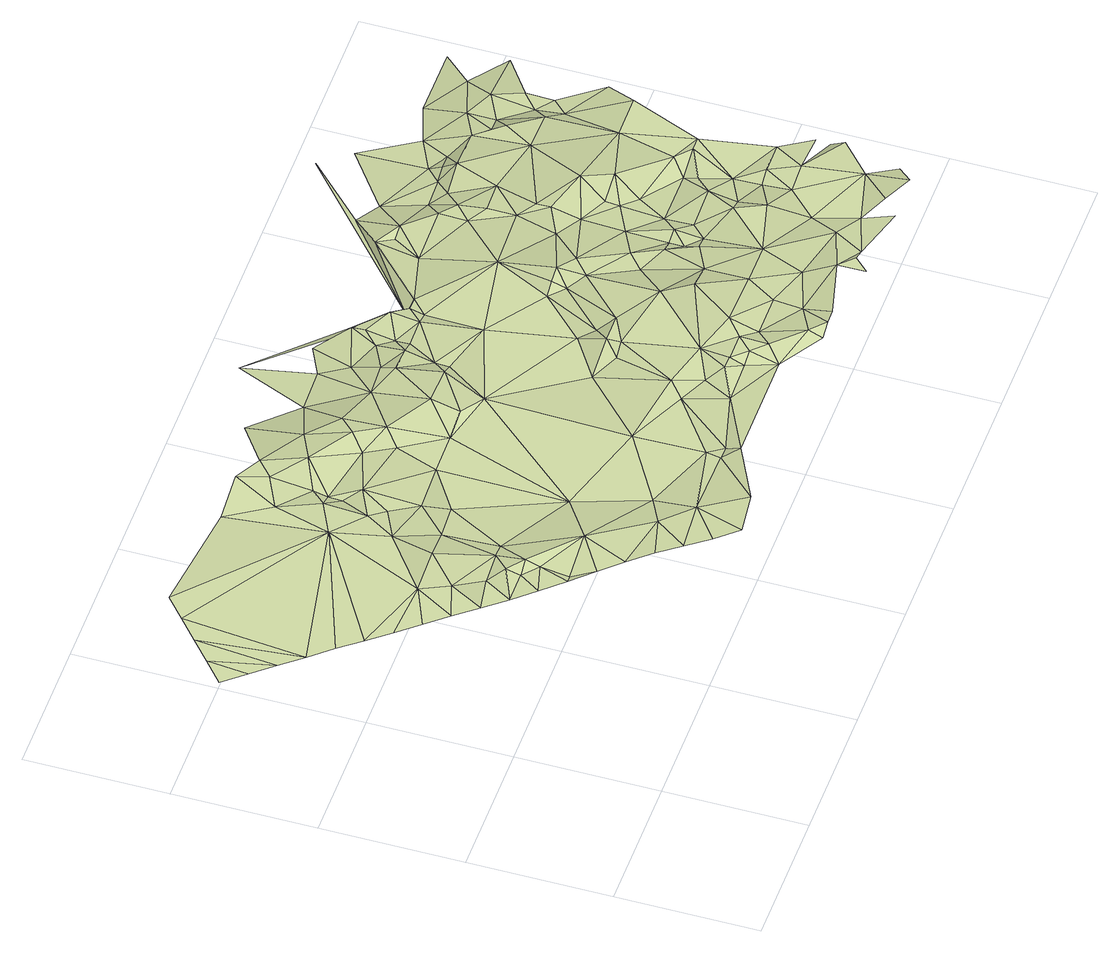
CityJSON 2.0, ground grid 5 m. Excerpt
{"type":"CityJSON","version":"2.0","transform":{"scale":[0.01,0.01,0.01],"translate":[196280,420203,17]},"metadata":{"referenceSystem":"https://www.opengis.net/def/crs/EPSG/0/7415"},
"CityObjects":{
"landuse1":{"type":"LandUse","attributes":{"3df_class":"Terrain","bgt_fysiekvoorkomen":"erf","bgt_status":"bestaand","identificatienamespace":"NL.IMGeo","onbegroeidterreindeeloptalud":"false","relatievehoogteligging":0,"aantal_punten":0},"geometry":[{"type":"MultiSurface","lod":"1","boundaries":[[[0,1,2]],[[3,1,0]],[[3,4,1]],[[5,4,3]],[[5,6,4]],[[7,8,9]],[[7,9,10]],[[11,12,5]],[[13,7,10]],[[8,12,11]],[[5,12,6]],[[14,15,13]],[[15,7,13]],[[14,16,17]],[[14,17,15]],[[12,8,7]],[[18,19,16]],[[20,6,12]],[[17,16,21]],[[21,16,19]],[[22,18,23]],[[19,18,22]],[[15,24,7]],[[25,26,23]],[[26,22,23]],[[17,27,15]],[[21,19,28]],[[17,21,27]],[[22,28,19]],[[15,27,24]],[[21,28,27]],[[25,29,26]],[[29,22,26]],[[24,30,7]],[[31,29,25]],[[29,28,22]],[[28,32,27]],[[7,30,12]],[[20,12,33]],[[32,28,29]],[[34,24,27]],[[27,32,34]],[[35,36,31]],[[36,29,31]],[[30,24,34]],[[37,36,35]],[[34,32,38]],[[39,32,29]],[[40,41,37]],[[12,30,42]],[[34,43,30]],[[37,41,36]],[[41,40,44]],[[12,45,33]],[[30,46,42]],[[32,39,38]],[[36,47,29]],[[48,12,42]],[[43,34,38]],[[46,30,43]],[[12,48,45]],[[47,39,29]],[[44,49,41]],[[41,47,36]],[[48,42,50]],[[42,46,51]],[[45,52,33]],[[48,53,45]],[[51,50,42]],[[51,46,43]],[[48,50,54]],[[54,53,48]],[[38,55,43]],[[50,51,54]],[[38,39,55]],[[56,45,53]],[[45,56,52]],[[43,55,51]],[[53,54,57]],[[49,58,41]],[[59,47,41]],[[57,56,53]],[[51,60,54]],[[61,52,56]],[[62,39,47]],[[56,57,61]],[[60,57,54]],[[55,63,51]],[[64,55,39]],[[58,59,41]],[[63,60,51]],[[49,65,58]],[[57,66,61]],[[62,47,59]],[[57,60,67]],[[64,63,55]],[[66,57,67]],[[63,68,60]],[[69,61,66]],[[59,58,70]],[[71,64,39]],[[65,70,58]],[[67,60,68]],[[71,39,62]],[[64,68,63]],[[72,66,67]],[[72,67,68]],[[73,68,64]],[[74,59,70]],[[69,66,75]],[[65,76,70]],[[75,66,72]],[[74,62,59]],[[73,64,77]],[[78,72,68]],[[77,64,71]],[[78,68,73]],[[75,72,78]],[[76,74,70]],[[79,62,74]],[[73,77,80]],[[62,81,71]],[[80,77,71]],[[82,76,65]],[[73,83,78]],[[79,81,62]],[[84,75,78]],[[83,73,80]],[[76,85,74]],[[86,78,83]],[[74,85,79]],[[87,75,84]],[[88,80,71]],[[89,78,86]],[[78,89,84]],[[76,90,85]],[[91,90,76]],[[83,80,92]],[[83,93,86]],[[94,81,79]],[[76,82,91]],[[95,71,81]],[[92,80,88]],[[85,96,79]],[[93,83,92]],[[86,97,89]],[[90,96,85]],[[88,71,98]],[[89,99,84]],[[100,90,91]],[[93,97,86]],[[79,101,94]],[[100,96,90]],[[96,101,79]],[[102,81,94]],[[103,100,91]],[[92,104,93]],[[82,103,91]],[[95,98,71]],[[92,88,98]],[[89,97,105]],[[95,81,102]],[[105,99,89]],[[106,97,93]],[[107,103,82]],[[104,106,93]],[[108,96,100]],[[94,101,102]],[[103,108,100]],[[92,109,104]],[[97,106,110]],[[107,108,103]],[[111,107,82]],[[97,110,105]],[[98,109,92]],[[109,106,104]],[[111,82,112]],[[105,113,87]],[[108,114,96]],[[101,115,102]],[[107,116,108]],[[117,95,102]],[[106,118,110]],[[111,116,107]],[[96,119,101]],[[115,117,102]],[[118,105,110]],[[118,106,109]],[[116,114,108]],[[111,112,120]],[[109,98,121]],[[122,96,114]],[[115,101,119]],[[118,113,105]],[[123,116,111]],[[124,95,117]],[[98,95,124]],[[125,118,109]],[[121,125,109]],[[120,123,111]],[[126,114,116]],[[118,125,113]],[[122,119,96]],[[115,127,117]],[[128,123,120]],[[116,123,126]],[[125,121,129]],[[125,129,113]],[[117,127,124]],[[121,98,130]],[[131,114,126]],[[119,132,115]],[[114,131,122]],[[132,127,115]],[[98,124,130]],[[123,128,133]],[[129,121,130]],[[126,123,134]],[[127,135,124]],[[122,136,119]],[[113,129,137]],[[131,126,134]],[[138,135,127]],[[119,139,132]],[[136,122,131]],[[138,127,132]],[[130,124,135]],[[134,123,133]],[[136,139,119]],[[140,138,132]],[[130,135,138]],[[129,130,141]],[[129,141,137]],[[142,132,139]],[[140,132,142]],[[136,131,143]],[[131,134,143]],[[144,133,145]],[[136,146,139]],[[147,138,140]],[[137,148,113]],[[146,142,139]],[[147,130,138]],[[149,133,144]],[[150,146,136]],[[143,150,136]],[[134,133,151]],[[140,142,152]],[[143,134,151]],[[153,142,146]],[[141,154,137]],[[133,149,151]],[[150,155,146]],[[141,130,156]],[[146,155,153]],[[150,143,157]],[[147,140,158]],[[155,150,157]],[[152,142,153]],[[159,154,141]],[[160,130,147]],[[158,140,152]],[[137,154,159]],[[155,161,153]],[[157,161,155]],[[152,153,161]],[[160,156,130]],[[141,162,159]],[[148,137,159]],[[148,163,113]],[[143,164,157]],[[143,151,165]],[[162,141,156]],[[149,166,151]],[[161,157,167]],[[161,168,152]],[[169,147,158]],[[160,147,169]],[[168,161,167]],[[166,149,170]],[[157,164,167]],[[143,165,171]],[[171,164,143]],[[172,158,152]],[[166,165,151]],[[172,152,168]],[[173,156,160]],[[174,148,159]],[[169,175,160]],[[159,162,176]],[[177,162,156]],[[173,177,156]],[[158,172,178]],[[174,159,176]],[[167,179,168]],[[180,173,160]],[[181,169,158]],[[180,160,175]],[[172,168,182]],[[179,167,164]],[[176,162,177]],[[181,175,169]],[[158,178,181]],[[180,177,173]],[[164,171,183]],[[165,184,171]],[[177,185,176]],[[183,179,164]],[[172,186,178]],[[187,165,166]],[[180,185,177]],[[182,168,188]],[[186,172,182]],[[174,176,189]],[[179,188,168]],[[183,171,190]],[[191,187,166]],[[186,181,178]],[[189,176,185]],[[190,171,184]],[[165,187,184]],[[179,183,192]],[[180,175,193]],[[194,185,180]],[[181,193,175]],[[190,192,183]],[[195,174,189]],[[194,189,185]],[[188,179,196]],[[186,182,197]],[[196,179,192]],[[187,191,198]],[[190,184,199]],[[197,182,188]],[[192,190,199]],[[189,194,200]],[[184,201,199]],[[202,174,195]],[[184,187,201]],[[194,180,193]],[[195,189,200]],[[186,203,181]],[[198,204,187]],[[205,188,196]],[[205,196,192]],[[200,194,206]],[[195,200,206]],[[207,192,199]],[[197,188,205]],[[207,199,201]],[[197,203,186]],[[193,181,203]],[[201,187,208]],[[209,206,194]],[[205,192,210]],[[211,195,206]],[[209,194,193]],[[210,192,207]],[[202,195,211]],[[197,205,210]],[[207,201,212]],[[209,211,206]],[[213,201,208]],[[210,203,197]],[[214,209,193]],[[203,215,193]],[[214,193,215]],[[209,214,216]],[[217,211,209]],[[216,214,218]],[[217,209,216]],[[219,203,210]],[[218,214,215]],[[203,220,215]],[[217,216,218]],[[221,211,217]],[[219,220,203]],[[222,218,215]],[[222,215,220]],[[217,218,223]],[[223,218,222]],[[224,222,220]],[[219,225,220]],[[221,217,226]],[[225,224,220]],[[227,222,224]],[[223,222,227]],[[226,217,223]],[[223,227,228]],[[229,221,226]],[[226,223,228]]]}]}
},
"vertices":[
[91,1428,70],[104,1573,72],[27,1506,70],[155,1351,72],[182,1640,73],[219,1273,72],[260,1708,74],[623,1028,71],[348,1119,71],[412,1042,71],[476,964,72],[284,1196,74],[773,1378,76],[540,887,73],[604,809,73],[673,928,68],[669,732,71],[723,828,75],[733,655,73],[773,728,83],[338,1775,74],[773,778,98],[823,678,90],[797,577,80],[773,1028,91],[861,500,87],[823,578,76],[823,828,95],[823,728,108],[973,578,118],[823,1178,73],[925,423,93],[873,828,88],[723,1725,86],[873,1028,79],[990,345,97],[1123,378,102],[1054,268,91],[973,1028,99],[1123,678,97],[1118,191,86],[1223,278,102],[873,1278,86],[973,1128,83],[1182,113,90],[823,1575,83],[923,1228,74],[1223,428,87],[873,1428,96],[1323,128,100],[923,1378,76],[973,1328,96],[873,1725,127],[923,1478,90],[923,1428,78],[1123,1128,104],[923,1625,108],[1023,1528,132],[1473,278,87],[1473,328,97],[1123,1378,103],[973,1675,120],[1473,578,92],[1173,1278,109],[1273,1128,105],[1523,228,98],[1123,1575,125],[1173,1428,135],[1223,1328,140],[1123,1775,92],[1523,278,81],[1473,1078,107],[1223,1478,133],[1373,1228,155],[1673,478,100],[1273,1625,88],[1723,328,103],[1373,1128,129],[1373,1428,123],[1723,528,122],[1523,1228,135],[1673,778,106],[1922,228,98],[1473,1378,155],[1423,1625,98],[1772,428,107],[1473,1428,140],[1373,1875,94],[1573,1228,110],[1473,1528,108],[1822,378,136],[1872,328,110],[1573,1278,111],[1573,1378,137],[1772,728,115],[1822,878,109],[1872,478,140],[1573,1478,129],[1772,1178,102],[1523,1675,101],[1872,378,131],[1822,728,140],[1822,778,138],[1922,328,128],[1623,1378,119],[1623,1575,133],[1623,1428,116],[1972,278,128],[1972,378,129],[1723,1378,123],[1623,1528,136],[2072,178,126],[2072,128,104],[1784,1443,77],[2022,428,150],[1922,778,137],[2022,328,117],[1872,828,114],[1723,1478,137],[2072,678,146],[2122,128,129],[1772,1378,107],[2122,578,163],[2172,228,111],[1972,1028,109],[1772,1428,123],[2172,328,119],[2022,978,113],[2172,128,129],[1822,1428,115],[2072,1228,107],[2222,428,137],[2072,928,140],[2372,178,135],[2322,278,117],[2022,1028,129],[2222,578,134],[2022,1625,123],[2072,1028,146],[2172,778,116],[2122,978,154],[2022,1478,94],[2222,828,130],[2372,428,129],[2422,128,133],[2372,78,135],[2272,728,128],[2222,1078,138],[2122,1725,93],[2472,128,112],[2322,628,126],[2522,228,122],[2322,878,115],[2322,728,110],[2072,1575,103],[2322,678,110],[2222,1378,103],[2372,628,113],[2322,1028,125],[2122,1575,115],[2272,1228,127],[2372,728,124],[2222,1478,108],[2322,1925,100],[2522,578,124],[2572,328,108],[2622,178,106],[2422,678,112],[2422,778,109],[2322,1128,151],[2672,78,100],[2572,478,122],[2422,928,120],[2272,1328,129],[2222,1675,77],[2322,1178,149],[2272,1528,82],[2272,1428,114],[2422,978,126],[2572,678,123],[2372,1328,134],[2472,1078,163],[2472,878,118],[2572,578,105],[2672,428,109],[2322,1478,101],[2522,978,154],[2822,228,101],[2622,778,103],[2372,1528,91],[2672,528,101],[2722,128,117],[2672,628,97],[2572,1278,143],[2422,1478,143],[2422,1575,88],[2622,728,117],[2672,828,135],[2822,78,120],[2722,528,124],[2422,1528,110],[2772,428,123],[2422,1825,79],[2722,1028,134],[2872,128,106],[2722,778,140],[2472,1528,108],[2822,528,131],[2922,328,116],[2572,1478,126],[2772,778,137],[2522,1625,103],[2922,428,97],[2922,378,93],[2622,1378,155],[2722,1278,129],[2622,1428,120],[2672,1528,118],[2672,1428,116],[2872,1028,137],[2772,1228,109],[2672,1675,91],[2772,1328,97],[2772,1478,122],[2822,1278,108],[2922,1128,121],[2822,1575,102],[2822,1378,111],[2972,1478,84],[2922,1675,85]
]}
